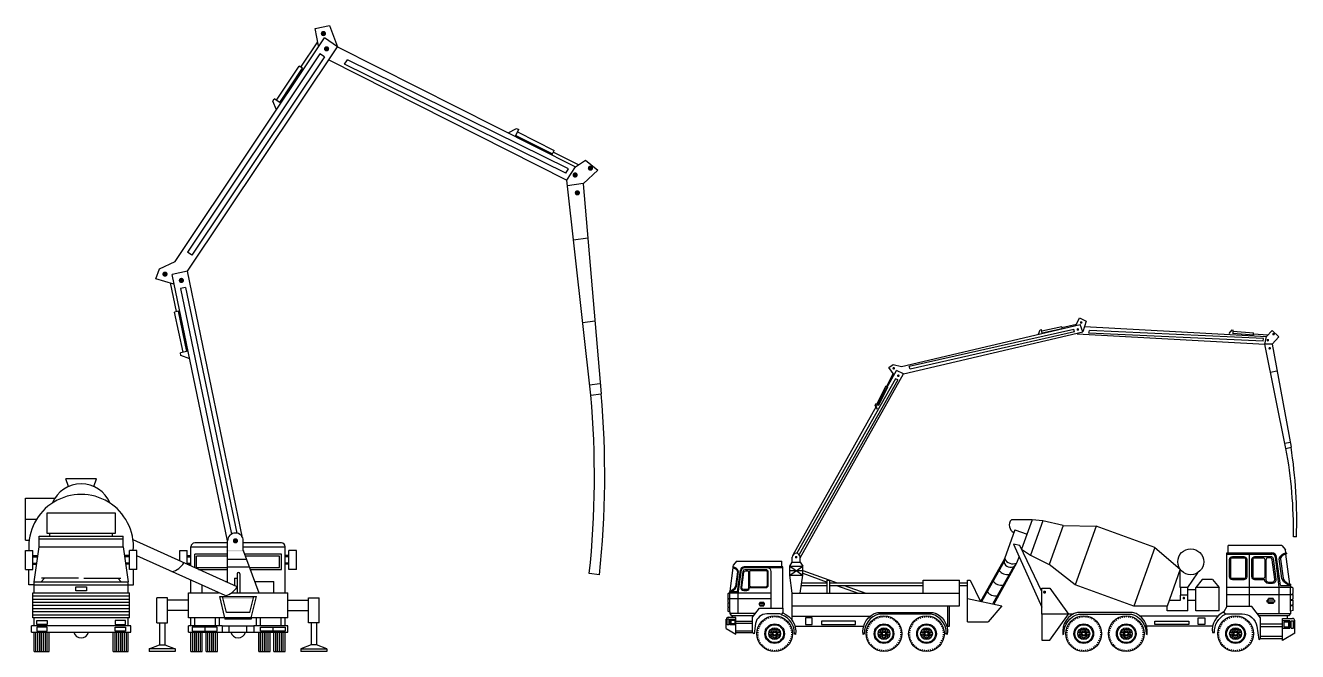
# Model space of a CAD drawing. Extents: x -0.3 to 33.5, y 0 to 16.6.
import ezdxf

# ---------------------------------------------------------------- set-up
doc = ezdxf.new("R2010")
doc.units = 0
doc.layers.get('0').update_dxf_attribs({"linetype": 'CONTINUOUS'})

# ---------------------------------------------------------------- blocks, each defined once
blk = doc.blocks.new('A$C2F4012E3')
blk.add_hatch(color=256).paths.add_polyline_path([(5.232, 1.461), (5.249, 1.391), (6.045, 1.391), (6.062, 1.461)])
for p, q in [((3.976, 10.352), (7.939, 16.28)), ((8.286, 16.048), (7.939, 16.28)), ((4.303, 10.092), (8.286, 16.048)), ((7.316, 15.504), (7.765, 16.174)), ((8.286, 16.048), (14.605, 12.856)), ((7.823, 15.856), (4.304, 10.593)), ((7.939, 15.779), (4.419, 10.516)), ((7.939, 15.779), (7.823, 15.856)), ((8.054, 15.702), (14.374, 12.51)), ((8.474, 15.588), (8.551, 15.703)), ((14.348, 12.694), (8.474, 15.588)), ((14.426, 12.809), (8.551, 15.703)), ((6.666, 14.625), (7.273, 15.533)), ((6.753, 14.567), (7.359, 15.475)), ((7.359, 15.475), (7.273, 15.533)), ((6.57, 14.606), (6.608, 14.664)), ((6.666, 14.375), (6.57, 14.606)), ((6.781, 14.548), (6.608, 14.664)), ((12.822, 13.758), (13.04, 13.881)), ((13.04, 13.881), (13.102, 13.85)), ((13.008, 13.664), (13.102, 13.85)), ((13.023, 13.695), (13.998, 13.202)), ((13.07, 13.788), (14.045, 13.295)), ((13.998, 13.202), (14.045, 13.295)), ((14.021, 13.249), (14.681, 12.922)), ((14.374, 12.51), (14.605, 12.856)), ((14.348, 12.694), (14.426, 12.809)), ((15.018, 6.8), (14.374, 12.51)), ((14.814, 12.414), (14.397, 12.352)), ((14.553, 10.925), (14.933, 10.978)), ((4.419, 10.516), (4.304, 10.593)), ((4.303, 10.092), (3.895, 10.007)), ((5.369, 2.937), (3.895, 10.007)), ((5.769, 3.02), (4.303, 10.092)), ((4.013, 9.019), (3.854, 9.779)), ((4.252, 9.656), (4.116, 9.628)), ((4.116, 9.628), (5.474, 3.117)), ((4.252, 9.656), (5.61, 3.143)), ((4.064, 9.029), (3.962, 9.008)), ((4.185, 7.939), (3.962, 9.008)), ((4.287, 7.96), (4.064, 9.029)), ((14.8, 8.733), (15.125, 8.778)), ((23.27, 7.565), (28.014, 8.677)), ((23.319, 7.364), (28.079, 8.48)), ((27.839, 8.546), (23.472, 7.56)), ((27.861, 8.481), (23.494, 7.494)), ((26.905, 8.417), (26.95, 8.533)), ((26.95, 8.533), (26.984, 8.54)), ((27.006, 8.439), (26.984, 8.54)), ((26.991, 8.507), (27.52, 8.625)), ((27.002, 8.456), (27.532, 8.574)), ((27.532, 8.574), (27.52, 8.625)), ((27.526, 8.599), (27.912, 8.685)), ((27.861, 8.481), (27.839, 8.546)), ((28.079, 8.48), (28.014, 8.677)), ((28.124, 8.623), (32.957, 8.359)), ((28.244, 8.451), (28.257, 8.519)), ((32.87, 8.236), (28.244, 8.451)), ((32.883, 8.303), (28.257, 8.519)), ((31.967, 8.435), (32.044, 8.533)), ((32.044, 8.533), (32.078, 8.53)), ((32.07, 8.427), (32.078, 8.53)), ((32.076, 8.496), (32.616, 8.455)), ((32.613, 8.403), (32.616, 8.455)), ((27.932, 8.431), (32.916, 8.156)), ((32.072, 8.444), (32.613, 8.403)), ((32.615, 8.429), (32.999, 8.402)), ((32.87, 8.236), (32.883, 8.303)), ((32.916, 8.156), (32.957, 8.359)), ((33.114, 8.158), (32.916, 8.156)), ((33.476, 5.39), (32.916, 8.156)), ((4.321, 7.968), (4.117, 7.925)), ((4.131, 7.857), (4.117, 7.925)), ((4.363, 7.764), (4.131, 7.857)), ((20.388, 2.567), (23.133, 7.455)), ((23.319, 7.364), (23.133, 7.455)), ((23.494, 7.494), (23.472, 7.56)), ((33.067, 7.411), (33.238, 7.452)), ((14.98, 7.075), (15.255, 7.113)), ((23.104, 7.239), (20.484, 2.606)), ((23.166, 7.208), (20.545, 2.574)), ((20.573, 2.484), (23.319, 7.364)), ((22.877, 7.032), (23.048, 7.378)), ((23.166, 7.208), (23.104, 7.239)), ((15.018, 6.8), (15.293, 6.838)), ((22.615, 6.557), (22.854, 7.043)), ((22.661, 6.534), (22.901, 7.021)), ((22.901, 7.021), (22.854, 7.043)), ((22.569, 6.541), (22.584, 6.572)), ((22.631, 6.433), (22.569, 6.541)), ((22.677, 6.526), (22.584, 6.572)), ((33.449, 5.525), (33.585, 5.557)), ((33.476, 5.39), (33.61, 5.422)), ((1.147, 4.378), (1.074, 4.586)), ((1.887, 4.586), (1.074, 4.586)), ((1.813, 4.378), (1.887, 4.586)), ((0, 4.07), (0.783, 4.07)), ((0, 2.958), (0, 4.07)), ((0, 3.514), (0.301, 3.514)), ((0.578, 3.683), (2.383, 3.683)), ((0.578, 3.128), (0.578, 3.683)), ((2.383, 3.683), (2.383, 3.128)), ((26.737, 3.495), (26.185, 3.495)), ((26.737, 3.495), (26.456, 2.715)), ((27.02, 3.467), (26.693, 2.558)), ((27.02, 3.467), (26.737, 3.495)), ((27.563, 3.345), (27.02, 3.467)), ((0.369, 2.781), (0.369, 3.058)), ((0.369, 3.058), (2.592, 3.058)), ((2.383, 3.128), (0.578, 3.128)), ((0.646, 3.058), (0.646, 3.128)), ((2.314, 3.058), (2.314, 3.128)), ((2.592, 2.781), (2.592, 3.058)), ((26.275, 3.23), (25.999, 2.464)), ((26.275, 3.23), (26.6, 3.113)), ((27.563, 3.345), (27.189, 2.306)), ((27.563, 3.345), (28.435, 3.324)), ((28.435, 3.324), (27.874, 1.766)), ((29.993, 2.763), (28.435, 3.324)), ((33.756, 3.045), (33.677, 3.047)), ((0, 2.958), (0.103, 2.958)), ((0.23, 1.852), (0.369, 2.781)), ((0.369, 2.989), (2.592, 2.989)), ((0.369, 2.781), (2.592, 2.781)), ((2.592, 2.781), (2.73, 1.852)), ((5.624, 1.721), (2.857, 2.963)), ((4.397, 2.271), (4.397, 2.781)), ((4.397, 2.781), (5.369, 2.781)), ((5.369, 2.881), (4.497, 2.881)), ((5.369, 2.678), (5.369, 2.937)), ((5.786, 2.678), (5.786, 2.937)), ((6.797, 2.881), (5.786, 2.881)), ((5.786, 2.781), (6.897, 2.781)), ((6.897, 1.56), (6.897, 2.781)), ((26.24, 2.849), (26.995, 1.18)), ((26.409, 2.813), (26.24, 2.849)), ((26.995, 1.594), (26.409, 2.813)), ((26.457, 2.716), (26.693, 2.558)), ((29.993, 2.763), (29.432, 1.205)), ((29.993, 2.763), (30.665, 2.182)), ((33.364, 2.813), (31.939, 2.813)), ((31.939, 2.619), (31.939, 2.813)), ((33.364, 2.813), (33.463, 2.698)), ((0, 2.681), (0.2, 2.681)), ((0, 2.181), (0, 2.681)), ((0.2, 2.181), (0.2, 2.681)), ((0.2, 2.544), (0.334, 2.544)), ((0.2, 2.514), (0.329, 2.514)), ((2.761, 2.544), (2.627, 2.544)), ((2.761, 2.514), (2.631, 2.514)), ((2.761, 2.181), (2.761, 2.681)), ((2.961, 2.681), (2.761, 2.681)), ((2.961, 2.181), (2.961, 2.681)), ((5.303, 1.483), (2.961, 2.536)), ((4.097, 2.681), (4.297, 2.681)), ((4.097, 2.406), (4.097, 2.681)), ((4.297, 2.316), (4.297, 2.681)), ((4.297, 2.544), (4.397, 2.544)), ((4.297, 2.514), (4.397, 2.514)), ((5.369, 2.581), (4.497, 2.581)), ((4.497, 2.226), (4.497, 2.581)), ((5.369, 2.531), (4.547, 2.531)), ((4.547, 2.231), (4.547, 2.531)), ((5.369, 1.834), (5.369, 2.678)), ((5.369, 2.454), (5.87, 2.454)), ((5.786, 2.678), (6.203, 1.56)), ((6.797, 2.581), (5.822, 2.581)), ((6.747, 2.531), (5.841, 2.531)), ((6.747, 2.231), (6.747, 2.531)), ((6.797, 2.181), (6.797, 2.581)), ((6.997, 2.544), (6.897, 2.544)), ((6.997, 2.514), (6.897, 2.514)), ((7.197, 2.681), (6.997, 2.681)), ((6.997, 2.181), (6.997, 2.681)), ((7.197, 2.181), (7.197, 2.681)), ((18.882, 2.394), (18.806, 2.305)), ((18.882, 2.394), (20.089, 2.394)), ((20.089, 2.245), (20.089, 2.394)), ((20.297, 2.261), (20.366, 2.374)), ((20.366, 2.374), (20.366, 2.503)), ((20.366, 2.374), (20.573, 2.374)), ((20.573, 2.374), (20.573, 2.503)), ((20.573, 2.374), (20.642, 2.261)), ((25.99, 2.39), (25.391, 1.319)), ((25.999, 2.464), (25.683, 1.898)), ((26.387, 2.523), (26.324, 2.347)), ((26.693, 2.558), (27.189, 2.306)), ((31.907, 2.619), (33.1, 2.619)), ((31.907, 1.192), (31.907, 2.619)), ((32.434, 1.983), (32.434, 2.444)), ((32.503, 2.619), (32.503, 1.192)), ((33.3, 1.707), (33.194, 2.515)), ((33.327, 1.756), (33.229, 2.506)), ((33.473, 2.62), (33.463, 2.698)), ((33.582, 1.789), (33.477, 2.588)), ((0, 2.181), (0.2, 2.181)), ((0.092, 1.769), (0.092, 2.181)), ((0.2, 2.347), (0.304, 2.347)), ((0.2, 2.317), (0.3, 2.317)), ((2.761, 2.347), (2.656, 2.347)), ((2.761, 2.317), (2.661, 2.317)), ((2.961, 2.181), (2.761, 2.181)), ((2.869, 1.769), (2.869, 2.181)), ((4.297, 2.347), (4.397, 2.347)), ((4.297, 2.317), (4.397, 2.317)), ((4.547, 2.231), (5.369, 2.231)), ((4.598, 2.181), (5.369, 2.181)), ((5.369, 2.245), (5.947, 2.245)), ((5.624, 2.065), (5.624, 1.56)), ((5.693, 2.065), (5.693, 1.56)), ((5.953, 2.231), (6.747, 2.231)), ((5.971, 2.181), (6.797, 2.181)), ((6.997, 2.347), (6.897, 2.347)), ((6.997, 2.317), (6.897, 2.317)), ((7.197, 2.181), (6.997, 2.181)), ((15.244, 2.039), (14.975, 2.067)), ((18.714, 1.606), (18.795, 2.221)), ((18.798, 2.246), (18.806, 2.305)), ((18.91, 1.581), (18.986, 2.158)), ((18.931, 1.543), (19.013, 2.165)), ((20.114, 2.245), (19.085, 2.245)), ((19.704, 2.22), (19.085, 2.22)), ((19.804, 1.147), (19.804, 2.12)), ((20.114, 1.147), (20.114, 2.245)), ((20.297, 2.029), (20.642, 2.261)), ((20.297, 2.261), (20.642, 2.029)), ((20.297, 2.261), (20.642, 2.261)), ((20.297, 2.029), (20.297, 2.261)), ((20.642, 2.145), (20.297, 2.145)), ((20.297, 2.029), (20.642, 2.029)), ((20.366, 1.546), (20.297, 2.029)), ((20.573, 1.546), (20.642, 2.029)), ((20.642, 2.029), (20.642, 2.261)), ((20.642, 2.151), (21.555, 1.822)), ((20.642, 2.077), (21.291, 1.844)), ((26.239, 2.251), (25.691, 1.271)), ((26.324, 2.347), (25.715, 1.257)), ((27.874, 1.766), (27.189, 2.306)), ((30.665, 2.182), (30.32, 1.205)), ((30.665, 1.702), (30.665, 2.185)), ((30.872, 1.702), (31.134, 2.091)), ((0.23, 1.769), (0.092, 1.769)), ((0.23, 1.852), (2.73, 1.852)), ((0.23, 1.56), (0.23, 1.852)), ((0.23, 1.769), (2.73, 1.769)), ((0.418, 1.852), (0.508, 1.943)), ((1.411, 1.943), (0.427, 1.943)), ((1.55, 1.943), (2.534, 1.943)), ((2.543, 1.852), (2.453, 1.943)), ((2.73, 1.56), (2.73, 1.852)), ((2.73, 1.769), (2.869, 1.769)), ((4.397, 1.56), (4.397, 1.89)), ((4.697, 1.56), (4.697, 1.755)), ((5.31, 1.861), (5.369, 1.861)), ((5.554, 1.951), (5.554, 1.752)), ((5.554, 1.951), (5.624, 1.951)), ((6.091, 1.861), (6.597, 1.861)), ((6.597, 1.56), (6.597, 1.861)), ((20.607, 1.753), (21.291, 1.753)), ((20.619, 1.822), (21.291, 1.822)), ((21.291, 1.891), (21.36, 1.891)), ((21.291, 1.546), (21.291, 1.891)), ((21.36, 1.546), (21.36, 1.891)), ((21.36, 1.822), (23.844, 1.822)), ((21.36, 1.753), (23.844, 1.753)), ((21.543, 1.753), (22.119, 1.546)), ((21.747, 1.753), (22.323, 1.546)), ((23.844, 1.891), (24.81, 1.891)), ((23.844, 1.546), (23.844, 1.891)), ((24.81, 1.215), (24.81, 1.891)), ((24.81, 1.822), (25.017, 1.822)), ((24.81, 1.753), (25.017, 1.753)), ((25.017, 1.891), (25.086, 1.891)), ((25.017, 0.787), (25.017, 1.891)), ((25.086, 1.891), (25.367, 1.332)), ((25.683, 1.898), (25.367, 1.332)), ((29.432, 1.205), (27.874, 1.766)), ((30.678, 1.702), (30.665, 1.702)), ((30.872, 1.702), (30.678, 1.702)), ((30.678, 1.702), (30.678, 1.495)), ((30.858, 1.702), (30.858, 1.495)), ((31.251, 1.909), (31.079, 1.702)), ((31.7, 1.702), (31.079, 1.702)), ((31.079, 1.081), (31.079, 1.702)), ((31.527, 1.909), (31.251, 1.909)), ((31.527, 1.909), (31.7, 1.702)), ((31.7, 1.081), (31.7, 1.702)), ((31.907, 1.711), (33.625, 1.711)), ((33.3, 1.01), (33.3, 1.711)), ((33.327, 1.756), (33.585, 1.756)), ((33.625, 1.711), (33.585, 1.756)), ((33.593, 1.516), (33.593, 1.711)), ((0.196, 0.893), (0.196, 1.56)), ((0.196, 1.56), (2.765, 1.56)), ((0.196, 1.477), (2.765, 1.477)), ((0.196, 1.394), (2.765, 1.394)), ((2.765, 0.893), (2.765, 1.56)), ((3.772, 1.428), (3.494, 1.428)), ((3.494, 0.761), (3.494, 1.428)), ((3.772, 0.761), (3.772, 1.428)), ((4.328, 1.366), (3.772, 1.366)), ((4.328, 0.893), (4.328, 1.56)), ((4.328, 1.56), (5.131, 1.56)), ((5.161, 1.461), (6.133, 1.461)), ((5.3, 0.893), (5.161, 1.461)), ((5.337, 1.032), (5.232, 1.461)), ((5.477, 1.56), (6.967, 1.56)), ((5.593, 1.674), (5.624, 1.674)), ((5.957, 1.032), (6.062, 1.461)), ((5.994, 0.893), (6.133, 1.461)), ((6.967, 0.893), (6.967, 1.56)), ((6.967, 1.366), (7.522, 1.366)), ((7.522, 1.428), (7.8, 1.428)), ((7.522, 0.761), (7.522, 1.428)), ((7.8, 0.761), (7.8, 1.428)), ((18.656, 1.397), (18.656, 1.297)), ((19.804, 1.397), (18.656, 1.397)), ((18.681, 1.546), (18.712, 1.581)), ((19.804, 1.546), (18.681, 1.546)), ((18.706, 1.397), (18.706, 1.546)), ((18.706, 1.052), (18.706, 1.397)), ((18.91, 1.581), (18.712, 1.581)), ((18.932, 1.007), (18.932, 1.546)), ((20.366, 1.546), (24.81, 1.546)), ((20.366, 0.827), (20.366, 1.546)), ((25.017, 1.408), (25.934, 1.21)), ((26.995, 1.683), (27.202, 1.683)), ((26.995, 0.993), (26.995, 1.683)), ((27.202, 1.683), (27.701, 0.993)), ((30.665, 1.357), (30.373, 1.357)), ((30.665, 1.495), (30.665, 1.357)), ((30.872, 1.495), (30.665, 1.495)), ((31.079, 1.633), (30.872, 1.633)), ((30.872, 1.081), (30.872, 1.495)), ((31.079, 1.357), (30.872, 1.357)), ((31.907, 1.516), (33.657, 1.516)), ((32.975, 1.313), (32.975, 1.365)), ((33.17, 1.365), (32.975, 1.365)), ((33.008, 1.365), (33.008, 1.404)), ((33.137, 1.404), (33.008, 1.404)), ((33.137, 1.404), (33.137, 1.365)), ((33.17, 1.365), (33.17, 1.313)), ((33.593, 1.069), (33.593, 1.516)), ((33.657, 1.387), (33.593, 1.367)), ((33.593, 1.367), (33.657, 1.367)), ((33.657, 1.516), (33.657, 1.387)), ((33.657, 1.367), (33.657, 1.238)), ((0.196, 1.31), (2.765, 1.31)), ((0.196, 1.227), (2.765, 1.227)), ((0.196, 1.143), (2.765, 1.143)), ((0.196, 1.06), (2.765, 1.06)), ((4.328, 1.088), (3.772, 1.088)), ((5.957, 1.032), (5.337, 1.032)), ((6.967, 1.088), (7.522, 1.088)), ((18.656, 1.297), (18.706, 1.282)), ((18.656, 1.282), (18.656, 1.182)), ((18.706, 1.282), (18.656, 1.282)), ((18.656, 1.182), (18.706, 1.167)), ((18.706, 1.167), (18.656, 1.167)), ((18.656, 1.167), (18.656, 1.068)), ((18.656, 1.068), (18.706, 1.052)), ((18.706, 1.052), (18.706, 1.007)), ((19.482, 1.28), (19.631, 1.28)), ((19.482, 1.28), (19.482, 1.24)), ((19.482, 1.24), (19.631, 1.24)), ((19.507, 1.31), (19.606, 1.31)), ((19.507, 1.31), (19.507, 1.28)), ((19.507, 1.24), (19.507, 1.21)), ((19.507, 1.21), (19.606, 1.21)), ((19.606, 1.28), (19.606, 1.31)), ((19.606, 1.21), (19.606, 1.24)), ((19.631, 1.24), (19.631, 1.28)), ((20.083, 0.977), (20.114, 1.024)), ((20.366, 1.215), (24.81, 1.215)), ((24.493, 0.671), (24.493, 1.215)), ((24.538, 0.671), (24.538, 1.215)), ((25.934, 1.21), (25.569, 0.787)), ((30.32, 1.205), (29.432, 1.205)), ((30.32, 1.081), (30.32, 1.205)), ((30.872, 1.081), (30.32, 1.081)), ((31.7, 1.081), (31.079, 1.081)), ((33.17, 1.313), (32.975, 1.313)), ((33.008, 1.274), (33.008, 1.313)), ((33.137, 1.274), (33.008, 1.274)), ((33.137, 1.313), (33.137, 1.274)), ((33.657, 1.238), (33.593, 1.218)), ((33.593, 1.218), (33.657, 1.218)), ((33.657, 1.088), (33.593, 1.069)), ((33.593, 1.069), (33.593, 1.01)), ((33.657, 1.218), (33.657, 1.088)), ((0.161, 0.51), (0.161, 0.685)), ((2.8, 0.685), (0.161, 0.685)), ((0.196, 0.977), (2.765, 0.977)), ((2.765, 0.893), (0.196, 0.893)), ((0.23, 0.685), (0.23, 0.893)), ((2.73, 0.685), (2.73, 0.893)), ((2.8, 0.51), (2.8, 0.685)), ((3.494, 0.761), (3.772, 0.761)), ((3.564, 0.761), (3.564, 0.174)), ((3.703, 0.761), (3.703, 0.174)), ((6.967, 0.893), (4.328, 0.893)), ((4.328, 0.51), (4.328, 0.685)), ((5.224, 0.685), (4.328, 0.685)), ((4.397, 0.685), (4.397, 0.893)), ((4.501, 0.685), (4.501, 0.893)), ((5.051, 0.685), (5.051, 0.893)), ((5.155, 0.685), (5.155, 0.893)), ((5.224, 0.685), (5.224, 0.51)), ((5.224, 0.678), (6.07, 0.678)), ((5.3, 0.893), (5.3, 0.859)), ((5.994, 0.859), (5.3, 0.859)), ((5.413, 0.517), (5.413, 0.678)), ((5.881, 0.517), (5.881, 0.678)), ((5.994, 0.893), (5.994, 0.859)), ((6.07, 0.685), (6.07, 0.51)), ((6.967, 0.685), (6.07, 0.685)), ((6.139, 0.685), (6.139, 0.893)), ((6.244, 0.685), (6.244, 0.893)), ((6.793, 0.685), (6.793, 0.893)), ((6.897, 0.685), (6.897, 0.893)), ((6.967, 0.51), (6.967, 0.685)), ((7.8, 0.761), (7.522, 0.761)), ((7.592, 0.761), (7.592, 0.174)), ((7.73, 0.761), (7.73, 0.174)), ((18.614, 0.608), (18.614, 0.858)), ((18.639, 0.708), (18.639, 0.858)), ((18.689, 0.858), (18.639, 0.858)), ((18.689, 0.708), (18.639, 0.708)), ((18.864, 0.907), (18.664, 0.907)), ((18.689, 0.708), (18.689, 0.858)), ((18.769, 0.957), (18.769, 0.907)), ((18.864, 0.458), (18.864, 0.907)), ((19.313, 0.793), (18.864, 0.793)), ((19.313, 0.743), (18.864, 0.743)), ((19.47, 0.676), (19.505, 0.659)), ((19.498, 0.728), (19.532, 0.707)), ((19.533, 0.776), (19.564, 0.751)), ((19.574, 0.819), (19.601, 0.791)), ((19.62, 0.857), (19.643, 0.825)), ((19.67, 0.889), (19.689, 0.855)), ((19.724, 0.915), (19.738, 0.878)), ((19.781, 0.933), (19.79, 0.895)), ((19.839, 0.944), (19.844, 0.905)), ((19.898, 0.948), (19.898, 0.908)), ((19.958, 0.944), (19.953, 0.905)), ((20.016, 0.933), (20.006, 0.895)), ((20.073, 0.915), (20.058, 0.878)), ((20.127, 0.889), (20.108, 0.855)), ((20.177, 0.857), (20.154, 0.825)), ((20.223, 0.819), (20.196, 0.791)), ((20.264, 0.776), (20.233, 0.751)), ((20.298, 0.728), (20.265, 0.707)), ((20.327, 0.676), (20.291, 0.659)), ((20.366, 0.943), (22.442, 0.943)), ((22.372, 0.676), (22.408, 0.659)), ((22.401, 0.728), (22.434, 0.707)), ((22.436, 0.776), (22.466, 0.751)), ((22.476, 0.819), (22.503, 0.791)), ((22.522, 0.857), (22.545, 0.825)), ((22.572, 0.889), (22.591, 0.855)), ((22.626, 0.915), (22.641, 0.878)), ((22.683, 0.933), (22.693, 0.895)), ((22.741, 0.944), (22.746, 0.905)), ((22.801, 0.948), (22.801, 0.908)), ((22.86, 0.944), (22.855, 0.905)), ((22.919, 0.933), (22.909, 0.895)), ((22.975, 0.915), (22.961, 0.878)), ((23.029, 0.889), (23.01, 0.855)), ((23.079, 0.857), (23.056, 0.825)), ((23.125, 0.819), (23.098, 0.791)), ((23.166, 0.776), (23.135, 0.751)), ((23.201, 0.728), (23.168, 0.707)), ((23.23, 0.676), (23.194, 0.659)), ((23.501, 0.676), (23.537, 0.659)), ((23.53, 0.728), (23.563, 0.707)), ((23.565, 0.776), (23.595, 0.751)), ((23.606, 0.819), (23.633, 0.791)), ((23.651, 0.857), (23.675, 0.825)), ((23.702, 0.889), (23.721, 0.855)), ((23.756, 0.915), (23.77, 0.878)), ((23.812, 0.933), (23.822, 0.895)), ((23.871, 0.944), (23.876, 0.905)), ((23.93, 0.948), (23.93, 0.908)), ((23.989, 0.944), (23.984, 0.905)), ((24.048, 0.933), (24.038, 0.895)), ((24.104, 0.915), (24.09, 0.878)), ((24.158, 0.889), (24.139, 0.855)), ((24.209, 0.857), (24.185, 0.825)), ((24.254, 0.819), (24.227, 0.791)), ((24.295, 0.776), (24.265, 0.751)), ((24.33, 0.728), (24.297, 0.707)), ((24.359, 0.676), (24.323, 0.659)), ((25.017, 0.787), (25.569, 0.787)), ((26.995, 0.993), (26.995, 0.303)), ((27.823, 0.993), (26.995, 0.993)), ((27.202, 0.303), (27.701, 0.993)), ((27.677, 0.676), (27.713, 0.659)), ((27.706, 0.728), (27.739, 0.707)), ((27.741, 0.776), (27.771, 0.751)), ((27.782, 0.819), (27.809, 0.791)), ((27.828, 0.857), (27.851, 0.825)), ((27.878, 0.889), (27.897, 0.855)), ((27.932, 0.915), (27.946, 0.878)), ((27.988, 0.933), (27.998, 0.895)), ((28.047, 0.944), (28.052, 0.905)), ((28.106, 0.948), (28.106, 0.908)), ((28.166, 0.944), (28.161, 0.905)), ((28.224, 0.933), (28.214, 0.895)), ((28.281, 0.915), (28.266, 0.878)), ((28.334, 0.889), (28.315, 0.855)), ((28.385, 0.857), (28.361, 0.825)), ((28.431, 0.819), (28.404, 0.791)), ((28.471, 0.776), (28.441, 0.751)), ((28.506, 0.728), (28.473, 0.707)), ((28.535, 0.676), (28.499, 0.659)), ((28.807, 0.676), (28.842, 0.659)), ((28.835, 0.728), (28.869, 0.707)), ((28.87, 0.776), (28.901, 0.751)), ((28.911, 0.819), (28.938, 0.791)), ((28.957, 0.857), (28.98, 0.825)), ((29.007, 0.889), (29.026, 0.855)), ((29.061, 0.915), (29.075, 0.878)), ((29.117, 0.933), (29.127, 0.895)), ((29.176, 0.944), (29.181, 0.905)), ((29.235, 0.948), (29.235, 0.908)), ((29.295, 0.944), (29.29, 0.905)), ((29.353, 0.933), (29.343, 0.895)), ((29.41, 0.915), (29.395, 0.878)), ((29.464, 0.889), (29.445, 0.855)), ((29.514, 0.857), (29.491, 0.825)), ((29.56, 0.819), (29.533, 0.791)), ((29.6, 0.776), (29.57, 0.751)), ((31.674, 0.943), (29.594, 0.943)), ((29.635, 0.728), (29.602, 0.707)), ((29.664, 0.676), (29.628, 0.659)), ((31.709, 0.676), (31.745, 0.659)), ((31.738, 0.728), (31.771, 0.707)), ((31.773, 0.776), (31.803, 0.751)), ((31.813, 0.819), (31.84, 0.791)), ((31.859, 0.857), (31.882, 0.825)), ((31.909, 0.889), (31.928, 0.855)), ((31.963, 0.915), (31.978, 0.878)), ((32.02, 0.933), (32.03, 0.895)), ((32.078, 0.944), (32.083, 0.905)), ((32.138, 0.948), (32.138, 0.908)), ((32.197, 0.944), (32.192, 0.905)), ((32.256, 0.933), (32.246, 0.895)), ((32.312, 0.915), (32.298, 0.878)), ((32.366, 0.889), (32.347, 0.855)), ((32.416, 0.857), (32.393, 0.825)), ((32.462, 0.819), (32.435, 0.791)), ((32.503, 0.776), (32.472, 0.751)), ((32.538, 0.728), (32.505, 0.707)), ((32.567, 0.676), (32.531, 0.659)), ((32.804, 0.732), (33.388, 0.732)), ((33.388, 0.297), (33.388, 0.88)), ((33.388, 0.88), (33.647, 0.88)), ((33.511, 0.945), (33.511, 0.88)), ((33.615, 0.621), (33.615, 0.816)), ((33.615, 0.816), (33.679, 0.816)), ((33.679, 0.621), (33.679, 0.816)), ((33.712, 0.491), (33.712, 0.816)), ((0.161, 0.51), (2.8, 0.51)), ((0.23, 0), (0.23, 0.51)), ((0.28, 0), (0.28, 0.51)), ((0.33, 0), (0.33, 0.51)), ((0.38, 0), (0.38, 0.51)), ((0.43, 0), (0.43, 0.51)), ((0.48, 0), (0.48, 0.51)), ((0.53, 0), (0.53, 0.51)), ((0.58, 0), (0.58, 0.51)), ((0.63, 0), (0.63, 0.51)), ((2.33, 0), (2.33, 0.51)), ((2.38, 0), (2.38, 0.51)), ((2.43, 0), (2.43, 0.51)), ((2.48, 0), (2.48, 0.51)), ((2.53, 0), (2.53, 0.51)), ((2.58, 0), (2.58, 0.51)), ((2.63, 0), (2.63, 0.51)), ((2.68, 0), (2.68, 0.51)), ((2.73, 0), (2.73, 0.51)), ((4.328, 0.51), (5.224, 0.51)), ((4.397, 0), (4.397, 0.51)), ((4.447, 0), (4.447, 0.51)), ((4.497, 0), (4.497, 0.51)), ((4.547, 0), (4.547, 0.51)), ((4.597, 0), (4.597, 0.51)), ((4.647, 0), (4.647, 0.51)), ((4.697, 0), (4.697, 0.51)), ((4.761, 0.65), (4.761, 0.545)), ((4.797, 0), (4.797, 0.51)), ((4.847, 0), (4.847, 0.51)), ((4.897, 0), (4.897, 0.51)), ((4.947, 0), (4.947, 0.51)), ((4.997, 0), (4.997, 0.51)), ((5.047, 0), (5.047, 0.51)), ((5.097, 0), (5.097, 0.51)), ((5.224, 0.517), (6.07, 0.517)), ((6.07, 0.51), (6.967, 0.51)), ((6.197, 0), (6.197, 0.51)), ((6.247, 0), (6.247, 0.51)), ((6.297, 0), (6.297, 0.51)), ((6.347, 0), (6.347, 0.51)), ((6.397, 0), (6.397, 0.51)), ((6.447, 0), (6.447, 0.51)), ((6.497, 0), (6.497, 0.51)), ((6.568, 0.65), (6.568, 0.545)), ((6.597, 0), (6.597, 0.51)), ((6.647, 0), (6.647, 0.51)), ((6.697, 0), (6.697, 0.51)), ((6.747, 0), (6.747, 0.51)), ((6.797, 0), (6.797, 0.51)), ((6.847, 0), (6.847, 0.51)), ((6.897, 0), (6.897, 0.51)), ((18.614, 0.608), (18.864, 0.458)), ((19.313, 0.544), (18.864, 0.544)), ((19.313, 0.494), (18.864, 0.494)), ((19.425, 0.504), (19.465, 0.501)), ((19.425, 0.444), (19.465, 0.447)), ((19.433, 0.563), (19.472, 0.555)), ((19.433, 0.385), (19.472, 0.392)), ((19.448, 0.62), (19.485, 0.608)), ((19.448, 0.327), (19.485, 0.34)), ((20.349, 0.62), (20.312, 0.608)), ((20.349, 0.327), (20.312, 0.34)), ((20.364, 0.563), (20.325, 0.555)), ((20.364, 0.385), (20.325, 0.392)), ((20.371, 0.504), (20.332, 0.501)), ((20.371, 0.444), (20.332, 0.447)), ((20.438, 0.671), (22.261, 0.671)), ((22.328, 0.504), (22.367, 0.501)), ((22.328, 0.444), (22.367, 0.447)), ((22.335, 0.563), (22.374, 0.555)), ((22.335, 0.385), (22.374, 0.392)), ((22.35, 0.62), (22.388, 0.608)), ((22.35, 0.327), (22.388, 0.34)), ((23.251, 0.62), (23.214, 0.608)), ((23.251, 0.62), (23.214, 0.608)), ((23.251, 0.327), (23.214, 0.34)), ((23.266, 0.563), (23.227, 0.555)), ((23.266, 0.385), (23.227, 0.392)), ((23.274, 0.504), (23.234, 0.501)), ((23.274, 0.444), (23.234, 0.447)), ((23.457, 0.504), (23.496, 0.501)), ((23.457, 0.444), (23.496, 0.447)), ((23.464, 0.563), (23.503, 0.555)), ((23.464, 0.385), (23.503, 0.392)), ((23.479, 0.62), (23.517, 0.608)), ((23.479, 0.62), (23.517, 0.608)), ((23.479, 0.327), (23.517, 0.34)), ((24.381, 0.62), (24.343, 0.608)), ((24.381, 0.327), (24.343, 0.34)), ((24.395, 0.563), (24.357, 0.555)), ((24.395, 0.385), (24.357, 0.392)), ((24.403, 0.504), (24.364, 0.501)), ((24.403, 0.444), (24.364, 0.447)), ((24.47, 0.671), (24.538, 0.671)), ((27.633, 0.504), (27.673, 0.501)), ((27.633, 0.444), (27.673, 0.447)), ((27.641, 0.563), (27.679, 0.555)), ((27.641, 0.385), (27.679, 0.392)), ((27.655, 0.62), (27.693, 0.608)), ((27.655, 0.327), (27.693, 0.34)), ((28.557, 0.62), (28.519, 0.608)), ((28.557, 0.62), (28.519, 0.608)), ((28.557, 0.327), (28.519, 0.34)), ((28.572, 0.563), (28.533, 0.555)), ((28.572, 0.385), (28.533, 0.392)), ((28.579, 0.504), (28.54, 0.501)), ((28.579, 0.444), (28.54, 0.447)), ((28.762, 0.504), (28.802, 0.501)), ((28.762, 0.444), (28.802, 0.447)), ((28.77, 0.563), (28.809, 0.555)), ((28.77, 0.385), (28.809, 0.392)), ((28.785, 0.62), (28.822, 0.608)), ((28.785, 0.62), (28.822, 0.608)), ((28.785, 0.327), (28.822, 0.34)), ((29.686, 0.62), (29.648, 0.608)), ((29.686, 0.327), (29.648, 0.34)), ((29.701, 0.563), (29.662, 0.555)), ((29.701, 0.385), (29.662, 0.392)), ((29.708, 0.504), (29.669, 0.501)), ((29.708, 0.444), (29.669, 0.447)), ((31.529, 0.671), (29.728, 0.671)), ((31.665, 0.504), (31.704, 0.501)), ((31.665, 0.444), (31.704, 0.447)), ((31.672, 0.563), (31.711, 0.555)), ((31.672, 0.385), (31.711, 0.392)), ((31.687, 0.62), (31.725, 0.608)), ((31.687, 0.327), (31.725, 0.34)), ((32.588, 0.62), (32.551, 0.608)), ((32.588, 0.327), (32.551, 0.34)), ((32.603, 0.563), (32.564, 0.555)), ((32.603, 0.385), (32.564, 0.392)), ((32.611, 0.504), (32.571, 0.501)), ((32.611, 0.444), (32.571, 0.447)), ((32.804, 0.667), (33.388, 0.667)), ((32.804, 0.408), (33.388, 0.408)), ((32.804, 0.343), (33.388, 0.343)), ((33.712, 0.491), (33.388, 0.297)), ((33.615, 0.621), (33.679, 0.621)), ((3.286, 0.069), (3.564, 0.174)), ((3.286, 0.069), (3.286, 0)), ((3.98, 0.069), (3.286, 0.069)), ((3.564, 0.174), (3.703, 0.174)), ((3.703, 0.174), (3.98, 0.069)), ((3.98, 0.069), (3.98, 0)), ((7.592, 0.174), (7.314, 0.069)), ((7.314, 0.069), (7.314, 0)), ((7.314, 0.069), (8.008, 0.069)), ((7.73, 0.174), (7.592, 0.174)), ((8.008, 0.069), (7.73, 0.174)), ((8.008, 0.069), (8.008, 0)), ((19.47, 0.272), (19.505, 0.289)), ((19.498, 0.22), (19.532, 0.241)), ((19.533, 0.172), (19.564, 0.197)), ((19.574, 0.128), (19.601, 0.157)), ((19.62, 0.091), (19.643, 0.122)), ((19.67, 0.059), (19.689, 0.093)), ((19.724, 0.033), (19.738, 0.07)), ((19.781, 0.015), (19.79, 0.053)), ((19.839, 0.004), (19.844, 0.043)), ((19.898, 0), (19.898, 0.039)), ((19.958, 0.004), (19.953, 0.043)), ((20.016, 0.015), (20.006, 0.053)), ((20.073, 0.033), (20.058, 0.07)), ((20.127, 0.059), (20.108, 0.093)), ((20.177, 0.091), (20.154, 0.122)), ((20.223, 0.128), (20.196, 0.157)), ((20.264, 0.172), (20.233, 0.197)), ((20.298, 0.22), (20.265, 0.241)), ((20.327, 0.272), (20.291, 0.289)), ((22.372, 0.272), (22.408, 0.289)), ((22.401, 0.22), (22.434, 0.241)), ((22.436, 0.172), (22.466, 0.197)), ((22.476, 0.128), (22.503, 0.157)), ((22.522, 0.091), (22.545, 0.122)), ((22.572, 0.059), (22.591, 0.093)), ((22.626, 0.033), (22.641, 0.07)), ((22.683, 0.015), (22.693, 0.053)), ((22.741, 0.004), (22.746, 0.043)), ((22.801, 0), (22.801, 0.039)), ((22.86, 0.004), (22.855, 0.043)), ((22.919, 0.015), (22.909, 0.053)), ((22.975, 0.033), (22.961, 0.07)), ((23.029, 0.059), (23.01, 0.093)), ((23.079, 0.091), (23.056, 0.122)), ((23.125, 0.128), (23.098, 0.157)), ((23.166, 0.172), (23.135, 0.197)), ((23.201, 0.22), (23.168, 0.241)), ((23.23, 0.272), (23.194, 0.289)), ((23.501, 0.272), (23.537, 0.289)), ((23.53, 0.22), (23.563, 0.241)), ((23.565, 0.172), (23.595, 0.197)), ((23.606, 0.128), (23.633, 0.157)), ((23.651, 0.091), (23.675, 0.122)), ((23.702, 0.059), (23.721, 0.093)), ((23.756, 0.033), (23.77, 0.07)), ((23.812, 0.015), (23.822, 0.053)), ((23.871, 0.004), (23.876, 0.043)), ((23.93, 0), (23.93, 0.039)), ((23.989, 0.004), (23.984, 0.043)), ((24.048, 0.015), (24.038, 0.053)), ((24.104, 0.033), (24.09, 0.07)), ((24.158, 0.059), (24.139, 0.093)), ((24.209, 0.091), (24.185, 0.122)), ((24.254, 0.128), (24.227, 0.157)), ((24.295, 0.172), (24.265, 0.197)), ((24.33, 0.22), (24.297, 0.241)), ((24.359, 0.272), (24.323, 0.289)), ((26.995, 0.303), (27.202, 0.303)), ((27.677, 0.272), (27.713, 0.289)), ((27.706, 0.22), (27.739, 0.241)), ((27.741, 0.172), (27.771, 0.197)), ((27.782, 0.128), (27.809, 0.157)), ((27.828, 0.091), (27.851, 0.122)), ((27.878, 0.059), (27.897, 0.093)), ((27.932, 0.033), (27.946, 0.07)), ((27.988, 0.015), (27.998, 0.053)), ((28.047, 0.004), (28.052, 0.043)), ((28.106, 0), (28.106, 0.039)), ((28.166, 0.004), (28.161, 0.043)), ((28.224, 0.015), (28.214, 0.053)), ((28.281, 0.033), (28.266, 0.07)), ((28.334, 0.059), (28.315, 0.093)), ((28.385, 0.091), (28.361, 0.122)), ((28.431, 0.128), (28.404, 0.157)), ((28.471, 0.172), (28.441, 0.197)), ((28.506, 0.22), (28.473, 0.241)), ((28.535, 0.272), (28.499, 0.289)), ((28.807, 0.272), (28.842, 0.289)), ((28.835, 0.22), (28.869, 0.241)), ((28.87, 0.172), (28.901, 0.197)), ((28.911, 0.128), (28.938, 0.157)), ((28.957, 0.091), (28.98, 0.122)), ((29.007, 0.059), (29.026, 0.093)), ((29.061, 0.033), (29.075, 0.07)), ((29.117, 0.015), (29.127, 0.053)), ((29.176, 0.004), (29.181, 0.043)), ((29.235, 0), (29.235, 0.039)), ((29.295, 0.004), (29.29, 0.043)), ((29.353, 0.015), (29.343, 0.053)), ((29.41, 0.033), (29.395, 0.07)), ((29.464, 0.059), (29.445, 0.093)), ((29.514, 0.091), (29.491, 0.122)), ((29.56, 0.128), (29.533, 0.157)), ((29.6, 0.172), (29.57, 0.197)), ((29.635, 0.22), (29.602, 0.241)), ((29.664, 0.272), (29.628, 0.289)), ((31.709, 0.272), (31.745, 0.289)), ((31.738, 0.22), (31.771, 0.241)), ((31.773, 0.172), (31.803, 0.197)), ((31.813, 0.128), (31.84, 0.157)), ((31.859, 0.091), (31.882, 0.122)), ((31.909, 0.059), (31.928, 0.093)), ((31.963, 0.033), (31.978, 0.07)), ((32.02, 0.015), (32.03, 0.053)), ((32.078, 0.004), (32.083, 0.043)), ((32.138, 0), (32.138, 0.039)), ((32.197, 0.004), (32.192, 0.043)), ((32.256, 0.015), (32.246, 0.053)), ((32.312, 0.033), (32.298, 0.07)), ((32.366, 0.059), (32.347, 0.093)), ((32.416, 0.091), (32.393, 0.122)), ((32.462, 0.128), (32.435, 0.157)), ((32.503, 0.172), (32.472, 0.197)), ((32.538, 0.22), (32.505, 0.241)), ((32.567, 0.272), (32.531, 0.289)), ((0.23, 0), (0.63, 0)), ((2.33, 0), (2.73, 0)), ((3.98, 0), (3.286, 0)), ((4.397, 0), (4.697, 0)), ((4.797, 0), (5.097, 0)), ((6.197, 0), (6.497, 0)), ((6.597, 0), (6.897, 0)), ((8.008, 0), (7.314, 0))]:
    blk.add_line(p, q)
for points in [[(7.787, 16.067), (7.691, 16.53), (8.076, 16.61), (8.286, 16.048)], [(14.605, 12.856), (14.877, 13.038), (15.202, 12.771), (14.819, 12.415), (14.808, 12.413), (15.293, 6.838)], [(3.94, 9.749), (3.467, 9.888), (3.558, 10.15), (3.976, 10.352)], [(27.893, 8.648), (27.993, 8.85), (28.168, 8.764), (28.079, 8.48)], [(32.957, 8.359), (33.11, 8.515), (33.287, 8.352), (33.114, 8.158), (33.109, 8.156), (33.61, 5.422)], [(23.072, 7.34), (22.929, 7.539), (23.045, 7.614), (23.27, 7.565)], [(31.907, 2.587), (33.1, 2.587)], [(20.114, 2.22), (19.23, 2.22)], [(19.385, 1.007), (18.706, 1.007), (18.744, 0.957), (19.345, 0.957)], [(18.864, 0.708), (18.714, 0.708), (18.714, 0.858), (18.864, 0.858)], [(32.71, 1.01), (33.593, 1.01), (33.543, 0.945), (32.762, 0.945)], [(33.388, 0.621), (33.582, 0.621), (33.582, 0.816), (33.388, 0.816)]]:
    blk.add_lwpolyline(points)
for points, const_width in [([(7.892, 16.423, 1), (7.936, 16.369, 1)], 0.0694), ([(7.968, 16.01, 1), (8.026, 15.971, 1)], 0.0694), ([(15.024, 12.854, 1), (14.986, 12.796, 1)], 0.0694), ([(14.618, 12.673, 1), (14.579, 12.615, 1)], 0.0694), ([(14.624, 12.162, 1), (14.692, 12.176, 1)], 0.0694), ([(3.672, 10.006, 1), (3.74, 10.02, 1)], 0.0694), ([(4.108, 9.839, 1), (4.176, 9.853, 1)], 0.0694), ([(27.943, 8.562, 1), (27.954, 8.529, 1)], 0.0345), ([(28.039, 8.747, 1), (28.04, 8.713, 1)], 0.0345), ([(33.15, 8.437, 1), (33.143, 8.404, 1)], 0.0345), ([(32.998, 8.277, 1), (32.991, 8.243, 1)], 0.0345), ([(33.031, 8.037, 1), (33.059, 8.056, 1)], 0.0345), ([(23.045, 7.523, 1), (23.076, 7.508, 1)], 0.0345), ([(23.165, 7.324, 1), (23.196, 7.309, 1)], 0.0345), ([(5.544, 2.93, 1), (5.612, 2.944, 1)], 0.0694), ([(20.453, 2.5, 1), (20.486, 2.507, 1)], 0.0345), ([(27.046, 1.577, 1), (27.087, 1.577, 1)], 0.0414), ([(30.747, 1.419, 1), (30.782, 1.419, 1)], 0.0345), ([(33.013, 1.339, -1), (32.997, 1.339, -1)], 0.0162), ([(19.602, 1.261, 1), (19.615, 1.261, 1)], 0.0125)]:
    blk.add_lwpolyline(points, format="xyb", close=True, dxfattribs=dict(const_width=const_width))
for points in [[(32.356, 1.906), (32.053, 1.906, -0.414205), (31.976, 1.983), (31.976, 2.444, -0.414214), (32.053, 2.522), (32.356, 2.522, -0.414214), (32.434, 2.444), (32.434, 1.983, -0.414205), (32.356, 1.906)], [(32.65, 1.906, -0.414205), (32.572, 1.983), (32.572, 2.444, -0.414214), (32.65, 2.522), (33.073, 2.522, -0.376425), (33.137, 2.465), (33.209, 1.918, -0.453032), (33.113, 1.808), (33.009, 1.808, -0.414214), (32.912, 1.906), (32.65, 1.906)], [(33.307, 2.5, -0.207484), (33.473, 2.62, -0.98722), (33.477, 2.588, 0.187337), (33.343, 2.495, 0.184791), (33.332, 2.45), (33.398, 1.949, 0.08616), (33.404, 1.928, 0.219096), (33.582, 1.789, -0.868281), (33.585, 1.756, -0.217616), (33.372, 1.919, -0.080883), (33.366, 1.939), (33.298, 2.458)], [(18.926, 2.153, 0.207484), (18.798, 2.246, 0.98722), (18.795, 2.221, -0.187337), (18.898, 2.15, -0.184791), (18.907, 2.115), (18.856, 1.73, -0.08616), (18.851, 1.714, -0.219096), (18.714, 1.606, 0.868281), (18.712, 1.581, 0.217616), (18.876, 1.706, 0.080883), (18.88, 1.722), (18.933, 2.121)], [(33.625, 1.711, -0.414214), (33.657, 1.679), (33.657, 1.549, -0.414214), (33.625, 1.516, -0.414214)], [(18.681, 1.546, 0.414214), (18.656, 1.521), (18.656, 1.422, 0.414214), (18.681, 1.397, 0.414214)], [(20.083, 0.977, 0.180057), (20.037, 0.998), (19.688, 0.998, 0.369503), (19.392, 0.745), (19.35, 0.474), (19.313, 0.494), (19.313, 0.916), (19.496, 1.147), (20.114, 1.147), (20.114, 1.024, -0.354624), (20.451, 0.455, -0.324373), (20.424, 0.474, 0.320015), (20.083, 0.977), (20.114, 1.024)], [(31.863, 0.998), (32.317, 0.998, -0.369503), (32.701, 0.669), (32.756, 0.317), (32.804, 0.343), (32.804, 0.892), (32.566, 1.192), (31.907, 1.192), (31.827, 1.052, 0.319345), (31.521, 0.504), (31.579, 0.504, -0.302709), (31.867, 0.992), (31.827, 1.052)]]:
    blk.add_lwpolyline(points, format="xyb")
for points in [[(32.356, 1.938), (32.053, 1.938, -0.414214), (32.008, 1.983), (32.008, 2.444, -0.414214), (32.053, 2.489), (32.356, 2.489, -0.414214), (32.402, 2.444), (32.402, 1.983, -0.414214)], [(32.912, 2.444), (32.912, 1.983, -0.414214), (32.866, 1.938), (32.65, 1.938, -0.414214), (32.605, 1.983), (32.605, 2.444, -0.414214), (32.65, 2.489), (32.866, 2.489, -0.414214)], [(33.044, 2.489), (33.009, 2.489, 0.414214), (32.944, 2.424), (32.944, 1.906, 0.414214), (33.009, 1.841), (33.113, 1.841, 0.453039), (33.177, 1.914), (33.109, 2.433, 0.376425)], [(19.075, 1.621), (19.155, 1.621, 0.414214), (19.23, 1.696), (19.669, 1.696, 0.414205), (19.729, 1.756), (19.729, 2.11, 0.414214), (19.669, 2.17), (19.106, 2.17, 0.376425), (19.056, 2.127), (19.001, 1.706, 0.453032)], [(19.128, 2.145), (19.155, 2.145, -0.414214), (19.205, 2.095), (19.205, 1.696, -0.414214), (19.155, 1.646), (19.075, 1.646, -0.453039), (19.026, 1.703), (19.078, 2.102, -0.376425)], [(19.265, 2.145, 0.414214), (19.23, 2.11), (19.23, 1.756, 0.414214), (19.265, 1.721), (19.669, 1.721, 0.414214), (19.704, 1.756), (19.704, 2.11, 0.414214), (19.669, 2.145)], [(24.065, 0.993), (22.665, 0.993, 0.347562), (22.275, 0.474, -0.324373), (22.248, 0.455, -0.382592), (22.635, 1.039), (24.096, 1.039, -0.382592), (24.483, 0.455, -0.324373), (24.456, 0.474, 0.347562)], [(27.971, 0.993), (29.371, 0.993, -0.347562), (29.761, 0.474, 0.324373), (29.788, 0.455, 0.382592), (29.401, 1.039), (27.94, 1.039, 0.382592), (27.553, 0.455, 0.324373), (27.58, 0.474, -0.347562)]]:
    blk.add_lwpolyline(points, format="xyb", close=True)
for points in [[(1.342, 1.717), (1.619, 1.717), (1.619, 1.612), (1.342, 1.612)], [(0.3, 0.825), (0.578, 0.825), (0.578, 0.72), (0.3, 0.72)], [(2.661, 0.825), (2.383, 0.825), (2.383, 0.72), (2.661, 0.72)], [(18.839, 0.733), (18.739, 0.733), (18.739, 0.833), (18.839, 0.833)], [(20.894, 0.717), (20.894, 0.898), (20.713, 0.898), (20.713, 0.717)], [(22.046, 0.717), (22.046, 0.807), (21.139, 0.807), (21.139, 0.717)], [(29.99, 0.717), (29.99, 0.807), (30.897, 0.807), (30.897, 0.717)], [(31.142, 0.717), (31.142, 0.898), (31.323, 0.898), (31.323, 0.717)], [(33.42, 0.653), (33.55, 0.653), (33.55, 0.783), (33.42, 0.783)], [(0.3, 0.545), (0.578, 0.545), (0.578, 0.65), (0.3, 0.65)], [(2.661, 0.545), (2.383, 0.545), (2.383, 0.65), (2.661, 0.65)], [(5.089, 0.65), (4.432, 0.65), (4.432, 0.545), (5.089, 0.545)], [(6.239, 0.65), (6.897, 0.65), (6.897, 0.545), (6.239, 0.545)]]:
    blk.add_lwpolyline(points, close=True)
for centre, radius in [((30.947, 2.381), 0.345), ((19.898, 0.474), 0.474), ((19.898, 0.474), 0.261), ((19.898, 0.474), 0.237), ((22.801, 0.474), 0.474), ((22.801, 0.474), 0.261), ((22.801, 0.474), 0.237), ((23.93, 0.474), 0.474), ((23.93, 0.474), 0.261), ((23.93, 0.474), 0.237), ((28.106, 0.474), 0.474), ((28.106, 0.474), 0.261), ((28.106, 0.474), 0.237), ((29.235, 0.474), 0.474), ((29.235, 0.474), 0.261), ((29.235, 0.474), 0.237), ((32.138, 0.474), 0.474), ((32.138, 0.474), 0.261), ((32.138, 0.474), 0.237), ((19.898, 0.474), 0.158), ((19.789, 0.509), 0.0237), ((19.79, 0.438), 0.0237), ((19.831, 0.566), 0.0237), ((19.831, 0.381), 0.0237), ((19.898, 0.474), 0.0663), ((19.898, 0.474), 0.0427), ((19.898, 0.588), 0.0237), ((19.899, 0.359), 0.0237), ((19.965, 0.567), 0.0237), ((19.966, 0.382), 0.0237), ((20.007, 0.51), 0.0237), ((20.007, 0.439), 0.0237), ((22.801, 0.474), 0.158), ((22.692, 0.509), 0.0237), ((22.692, 0.438), 0.0237), ((22.733, 0.566), 0.0237), ((22.734, 0.381), 0.0237), ((22.801, 0.474), 0.0663), ((22.801, 0.474), 0.0427), ((22.8, 0.588), 0.0237), ((22.801, 0.359), 0.0237), ((22.868, 0.567), 0.0237), ((22.868, 0.382), 0.0237), ((22.909, 0.51), 0.0237), ((22.91, 0.439), 0.0237), ((23.93, 0.474), 0.158), ((23.821, 0.439), 0.0237), ((23.821, 0.51), 0.0237), ((23.863, 0.567), 0.0237), ((23.862, 0.382), 0.0237), ((23.93, 0.474), 0.0663), ((23.93, 0.474), 0.0427), ((23.93, 0.359), 0.0237), ((23.93, 0.588), 0.0237), ((23.997, 0.381), 0.0237), ((23.998, 0.566), 0.0237), ((24.039, 0.509), 0.0237), ((24.039, 0.438), 0.0237), ((28.106, 0.474), 0.158), ((27.997, 0.509), 0.0237), ((27.997, 0.438), 0.0237), ((28.039, 0.566), 0.0237), ((28.039, 0.381), 0.0237), ((28.106, 0.474), 0.0663), ((28.106, 0.474), 0.0427), ((28.106, 0.588), 0.0237), ((28.106, 0.359), 0.0237), ((28.173, 0.567), 0.0237), ((28.174, 0.382), 0.0237), ((28.215, 0.51), 0.0237), ((28.215, 0.439), 0.0237), ((29.235, 0.474), 0.158), ((29.127, 0.51), 0.0237), ((29.126, 0.439), 0.0237), ((29.168, 0.382), 0.0237), ((29.168, 0.567), 0.0237), ((29.235, 0.474), 0.0663), ((29.235, 0.474), 0.0427), ((29.235, 0.359), 0.0237), ((29.236, 0.588), 0.0237), ((29.303, 0.566), 0.0237), ((29.302, 0.381), 0.0237), ((29.344, 0.438), 0.0237), ((29.344, 0.509), 0.0237), ((32.138, 0.474), 0.158), ((32.029, 0.51), 0.0237), ((32.029, 0.439), 0.0237), ((32.07, 0.382), 0.0237), ((32.071, 0.567), 0.0237), ((32.138, 0.474), 0.0663), ((32.138, 0.474), 0.0427), ((32.138, 0.588), 0.0237), ((32.137, 0.359), 0.0237), ((32.205, 0.381), 0.0237), ((32.205, 0.566), 0.0237), ((32.247, 0.509), 0.0237), ((32.246, 0.438), 0.0237)]:
    blk.add_circle(centre, radius)
for centre, radius, start, end in [((-9.894, 4.658), 25.004, 354.0513, 4.9138), ((-9.619, 4.697), 25.004, 353.8983, 4.9138), ((21.383, 3.481), 12.38, 357.9839, 9.018), ((21.256, 3.162), 12.422, 359.4702, 10.3327), ((1.48, 3.614), 0.833, 22.8854, 157.1146), ((1.48, 2.781), 1.389, 355.8711, 184.1289), ((26.346, 3.35), 0.217, 137.8456, 243.2522), ((5.578, 2.937), 0.208, 0, 180), ((4.497, 2.781), 0.1, 90, 180), ((6.797, 2.781), 0.1, 360, 90), ((20.469, 2.503), 0.103, 0, 180), ((26.161, 2.406), 0.172, 160.1983, 340.1983), ((26.224, 2.579), 0.252, 207.0474, 293.3493), ((33.1, 2.489), 0.13, 7.4896, 90), ((33.1, 2.489), 0.0973, 15.5278, 90), ((33.362, 2.467), 0.0649, 149.3336, 187.4896), ((3.777, 2.603), 0.496, 282.8616, 330.3177), ((5.658, 2.065), 0.0347, 0, 180), ((18.883, 2.128), 0.0499, 352.5104, 30.6664), ((19.085, 2.145), 0.0998, 90, 172.5104), ((19.085, 2.145), 0.0748, 90, 164.4722), ((19.704, 2.12), 0.0998, 0, 90), ((26.066, 2.296), 0.252, 214.3027, 283.9926), ((5.193, 1.966), 0.496, 282.8616, 330.3177), ((25.908, 2.013), 0.252, 214.3027, 283.9926), ((25.75, 1.731), 0.252, 214.3027, 283.9926), ((18.664, 0.858), 0.0499, 90, 180), ((33.647, 0.816), 0.0649, 0, 90), ((1.48, 0.56), 0.2, 194.4775, 345.5225), ((5.647, 0.56), 0.2, 192.4318, 347.5682)]:
    blk.add_arc(centre, radius, start, end)
blk.add_solid([(5.821, 2.697), (5.821, 2.662), (5.335, 2.697), (5.335, 2.662)])

msp = doc.modelspace()

# ---------------------------------------------------------------- block references
msp.add_blockref('A$C2F4012E3', (-0.254, 0.009))

doc.saveas('drawing.dxf')
